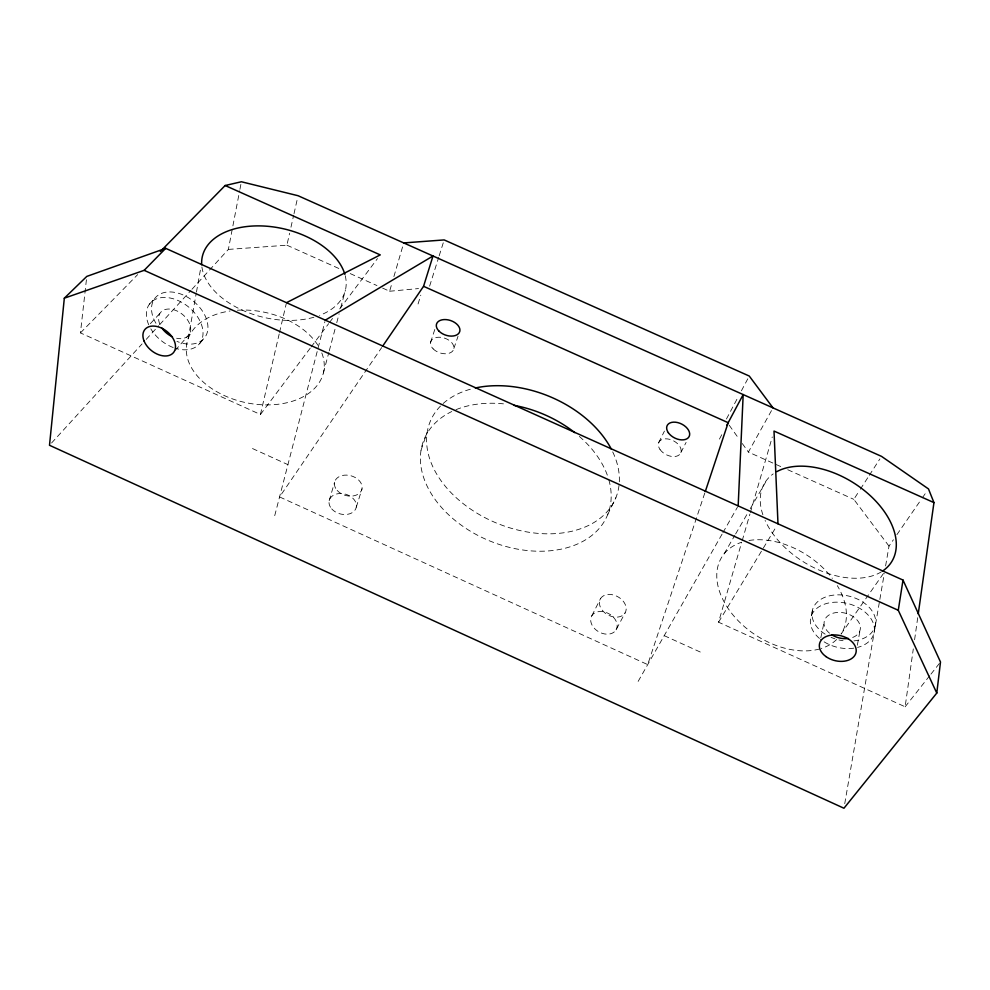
<?xml version="1.0" encoding="UTF-8"?>
<svg xmlns="http://www.w3.org/2000/svg" width="990" height="990" viewBox="0 0 990 990"><rect width="100%" height="100%" fill="white"/><g stroke="black" fill="none" stroke-linecap="round" stroke-linejoin="round"><path stroke-width="0.74" stroke-dasharray="4.95 3.71" d="M310.204 348.208L260.432 414.501L80.438 332.9L86.452 279.465M819.658 648.957A70.971 47.483 33.2 0 1 729.816 610.88A70.971 47.483 33.2 0 1 741.696 542.235L718.554 622.203L905.132 706.798L913.3 648.896M914.599 639.75L917.817 616.894M874.405 630.098L875.68 622.661M844.742 803.67L879.578 600.98M879.838 599.457L884.293 573.544M885.605 565.933L889.008 546.121L893.401 539.76M188.112 338.84L196.181 293.609M196.453 292.099L200.747 267.981M857.34 645.208L860.112 630.048M191.973 289.266L228.368 249.406L239.654 190.773M239.939 189.276L241.387 181.764M820.821 637.709L824.299 621.237M811.441 615.471L813.062 608.182M228.368 249.406L286.902 245.198L289.612 233.207M290.961 227.205L293.659 215.214M294.005 213.716L297.384 198.718M260.432 414.501L279.18 334.001M279.526 332.504L286.135 304.178M274.725 515.654L324.918 321.651M323.371 373.007L328.878 352.304M329.274 350.819L335.164 328.631M336.749 322.715L339.1 313.842M340.671 307.927L345.399 290.181M742.191 540.713L749.925 514.033M750.358 512.548L772.287 436.974M382.586 288.09L389.614 291.246L391.755 283.932M393.896 276.606L403.734 242.921M329.175 500.717L334.583 482.254M418.052 303.992L420.812 295.156M356.276 507.177L362.006 488.85M429.623 286.147L438.719 257.264M439.176 255.816L444.176 239.927M430.563 342.429L435.909 326.069M704.769 493.07L647.707 664.612L279.576 496.93L381.67 347.589M453.865 348.468L458.036 336.278M421.035 450.227L427.197 432.246M607.6 514.788L615.879 497.723M658.684 442.679L664.426 431.096M591.834 615.718L600.546 598.604M680.848 452.628L686.095 442.394M726.437 419.005L738.565 396.186M741.411 390.815L749.257 376.039M616.089 629.813A14.021 10.37 29.2 0 0 602.39 611.597A14.021 10.37 29.2 0 0 593.295 627.078A14.021 10.37 29.2 0 0 616.089 629.813L625.123 612.835A14.207 10.358 28.9 0 0 611.177 594.532A14.207 10.358 28.9 0 0 602.081 609.989A14.207 10.358 28.9 0 0 625.123 612.835M719.433 439.102L722.799 432.791M780.726 466.575L748.403 452.084L773.004 407.892M638.142 681.392L722.155 533.994M722.923 532.657L737.402 507.251M724.086 553.893L734.852 535.293M735.62 533.957L747.165 514.033M750.247 508.712L767.176 479.482M718.554 622.203L776.408 526.445M889.008 546.121L853.813 499.344L859.518 490.496M860.335 489.233L868.49 476.598M869.307 475.324L879.9 458.902M896.903 534.674L921.48 499.096M922.358 497.834L926.739 491.473M883.439 573.519L841.067 634.07A70.971 47.483 33.2 0 0 837.317 585.647M311.12 346.983L328.631 323.656M329.559 322.418L333.246 317.505M339.694 308.917L377.487 258.576M905.132 706.798L929.981 675.341M930.947 674.128L939.547 663.238M199.559 343.666L204.435 337.986M175.23 350.398L189.399 334.236M51.579 443L142.053 343.926M146.211 339.372L158.697 325.71M159.737 324.571L190.934 290.404M150.369 323.668L161.89 311.194M149.49 304.079L154.675 298.559M80.438 332.9L137.672 274.601M389.614 291.246L418.522 288.573M286.902 245.198L340.374 269.169M350.213 273.587L376.955 285.565M787.755 469.73L853.813 499.344M252.5 448.544L287.929 464.644M664.216 635.654L700.475 652.125M729.222 425.23L738.812 438.657M742.302 443.545L748.403 452.084M608.825 479.779A99.198 68.817 22.4 0 1 552.395 550.551A99.198 68.817 22.4 0 1 435.204 499.616A99.198 68.817 22.4 0 1 451.774 411.531M456.019 409.662A99.198 68.817 22.4 0 1 506.682 404.205M579.348 436.429A99.198 68.817 22.4 0 1 608.392 478.343M612.711 451.898A100.349 68.619 22.4 0 1 563.508 532.806A100.349 68.619 22.4 0 1 438.1 476.376A100.349 68.619 22.4 0 1 472.292 388.711M345.225 275.678A73.483 45.392 13.2 0 1 319.572 315.389M313.904 317.246A73.483 45.392 13.2 0 1 241.065 309.585A73.483 45.392 13.2 0 1 201.688 264.788M155.937 323.272A31.742 21.669 38.9 0 1 170.193 291.939A31.742 21.669 38.9 0 1 207.727 324.312A31.742 21.669 38.9 0 1 176.95 341.389M881.409 571.799A74.708 46.777 32 0 1 765.121 520.468M762.894 514.825A74.708 46.777 32 0 1 773.19 473.901M836.624 639.503A70.971 47.483 33.2 0 1 821.193 648.5M748.96 540.49A70.971 47.483 33.2 0 1 832.355 578.37M321.787 352.91A69.857 46.159 12.1 0 1 275.888 404.502A69.857 46.159 12.1 0 1 190.191 365.31A69.857 46.159 12.1 0 1 230.126 310.984M237.427 310.229A69.857 46.159 12.1 0 1 318.693 346.562M825.128 634.157A32.361 22.473 13.9 0 1 822.405 598.43A32.361 22.473 13.9 0 1 871.349 609.927A32.361 22.473 13.9 0 1 853.875 640.914M843.047 640.716A32.361 22.473 13.9 0 1 838.951 639.948M834.929 638.81A32.361 22.473 13.9 0 1 831.068 637.325M159.811 324.213A18.092 12.288 38.8 0 1 169.847 309.053A18.092 12.288 38.8 0 1 190.34 326.168A18.092 12.288 38.8 0 1 176.604 338.246M829.521 633.192A18.439 12.746 14 0 1 830.053 614.394A18.439 12.746 14 0 1 856.424 619.27A18.439 12.746 14 0 1 852.65 637.461M819.423 638.414A32.546 22.498 14 0 1 822.22 605.051A32.546 22.498 14 0 1 869.047 616.089A32.546 22.498 14 0 1 857.575 647.41M853.801 648.165A32.546 22.498 14 0 1 820.401 639.231M148.735 324.807A31.915 21.693 38.8 0 1 166.691 297.545A31.915 21.693 38.8 0 1 202.678 329.101A31.915 21.693 38.8 0 1 175.614 348.356M173.188 347.527A31.915 21.693 38.8 0 1 150.827 328.853M331.7 508.872A13.934 10.209 15.2 0 0 355.299 509.652A13.934 10.209 15.2 0 0 341.142 493.515A13.934 10.209 15.2 0 0 331.7 508.872M433.162 348.864A12.078 7.747 18.5 0 0 453.173 350.373A12.078 7.747 18.5 0 0 440.29 337.268A12.078 7.747 18.5 0 0 433.162 348.864M659.996 449.435A12.165 7.833 26.7 0 0 679.771 454.373A12.165 7.833 26.7 0 0 669.488 439.288A12.165 7.833 26.7 0 0 659.996 449.435M337.169 490.421A14.108 10.197 15.4 0 0 361.016 491.325A14.108 10.197 15.4 0 0 346.649 475.113A14.108 10.197 15.4 0 0 337.169 490.421"/><path stroke-width="1.49" d="M738.169 505.902L743.181 394.577L726.833 425.217M64.325 298.188L49.5 445.277L843.95 808.236L936.775 693.074L940.5 662.025L903.004 580.066L165.689 248.342L86.798 276.408L64.325 298.188L144.156 270.332L165.689 248.342M918.25 613.85L933.954 502.611L928.496 488.936L881.533 456.378L298.064 195.723L241.387 181.764L225.151 185.514L160.355 251.51M936.775 693.074L898.277 610.286L903.004 580.066M382.548 346.302L423.559 286.308L433.001 256.002L325.302 320.154M705.264 491.609L728.182 422.693L423.559 286.308M286.481 302.692L380.247 254.9L225.151 185.514M403.734 242.921L444.176 239.927L749.257 376.039L773.004 407.892M933.954 502.611L774.007 431.058L777.991 523.821M144.156 270.332L898.277 610.286M514.132 405.356A99.198 68.817 22.4 0 1 574.769 432.63M475.299 387.993A100.349 68.619 22.4 0 1 611.375 449.213M201.688 264.788A73.483 45.392 13.2 0 1 265.469 226.128A73.483 45.392 13.2 0 1 344.867 274.329M776.791 471.648A74.708 46.777 32 0 1 871.039 496.361A74.708 46.777 32 0 1 882.511 571.094M172.446 336.823A18.092 12.288 38.8 0 1 161.902 328.024M848.48 638.488A18.439 12.746 14 0 1 831.947 634.912M439.003 331.143A12.202 7.71 18.6 0 0 459.199 332.751A12.202 7.71 18.6 0 0 446.144 319.609A12.202 7.71 18.6 0 0 439.003 331.143M668.337 432.704A12.301 7.809 26.6 0 0 688.298 437.741A12.301 7.809 26.6 0 0 677.841 422.619A12.301 7.809 26.6 0 0 668.337 432.704M144.107 341.104A18.389 12.313 38.5 0 0 172.074 353.95A18.389 12.313 38.5 0 0 161.419 328.024A18.389 12.313 38.5 0 0 144.107 341.104M825.945 656.568A18.761 12.783 14.3 0 0 855.954 652.794A18.761 12.783 14.3 0 0 831.427 635.11A18.761 12.783 14.3 0 0 825.945 656.568"/></g></svg>
